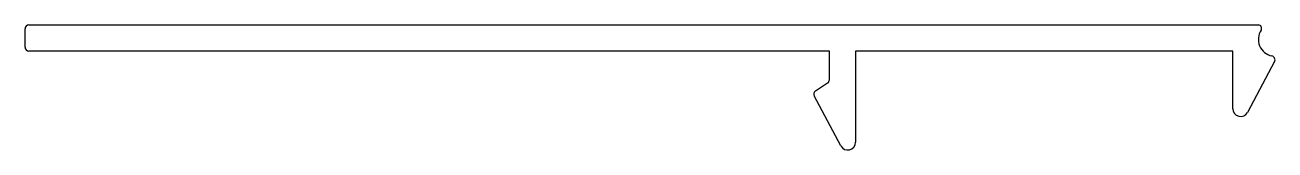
# Model space of a CAD drawing. Extents: x 2284.8 to 2380.6, y 1911.4 to 1921.
import ezdxf

# ---------------------------------------------------------------- set-up
doc = ezdxf.new("R2010")
doc.units = 0
doc.layers.add('0_ALUMINYUM', color=194, linetype='CONTINUOUS')

msp = doc.modelspace()

# ---------------------------------------------------------------- linework, layer by layer
at = {"layer": '0_ALUMINYUM', "color": 0}
for p, q in [((2284.809, 1919.331), (2284.809, 1920.731)), ((2285.109, 1921.031), (2379.279, 1921.031)), ((2346.42, 1919.031), (2285.109, 1919.031)), ((2346.42, 1916.836), (2346.42, 1919.031)), ((2348.42, 1919.031), (2348.42, 1912.043)), ((2377.318, 1919.031), (2348.42, 1919.031)), ((2377.318, 1914.609), (2377.318, 1919.031)), ((2380.518, 1918.219), (2378.448, 1914.327)), ((2345.356, 1915.982), (2346.283, 1916.585)), ((2347.29, 1911.761), (2345.254, 1915.59))]:
    msp.add_line(p, q, dxfattribs=at)
for centre, radius, start, end in [((2285.109, 1920.731), 0.3, 90, 180), ((2380.581, 1919.931), 1.305, 146.8643, 258.19729), ((2379.279, 1920.781), 0.25, 326.8643, 90), ((2285.109, 1919.331), 0.3, 180, 270), ((2380.253, 1918.36), 0.3, 332, 78.19729), ((2346.12, 1916.836), 0.3, 303, 360), ((2345.519, 1915.731), 0.3, 123, 208), ((2377.918, 1914.609), 0.6, 180, 332), ((2347.82, 1912.043), 0.6, 208, 360)]:
    msp.add_arc(centre, radius, start, end, dxfattribs=at)

doc.saveas('drawing.dxf')
